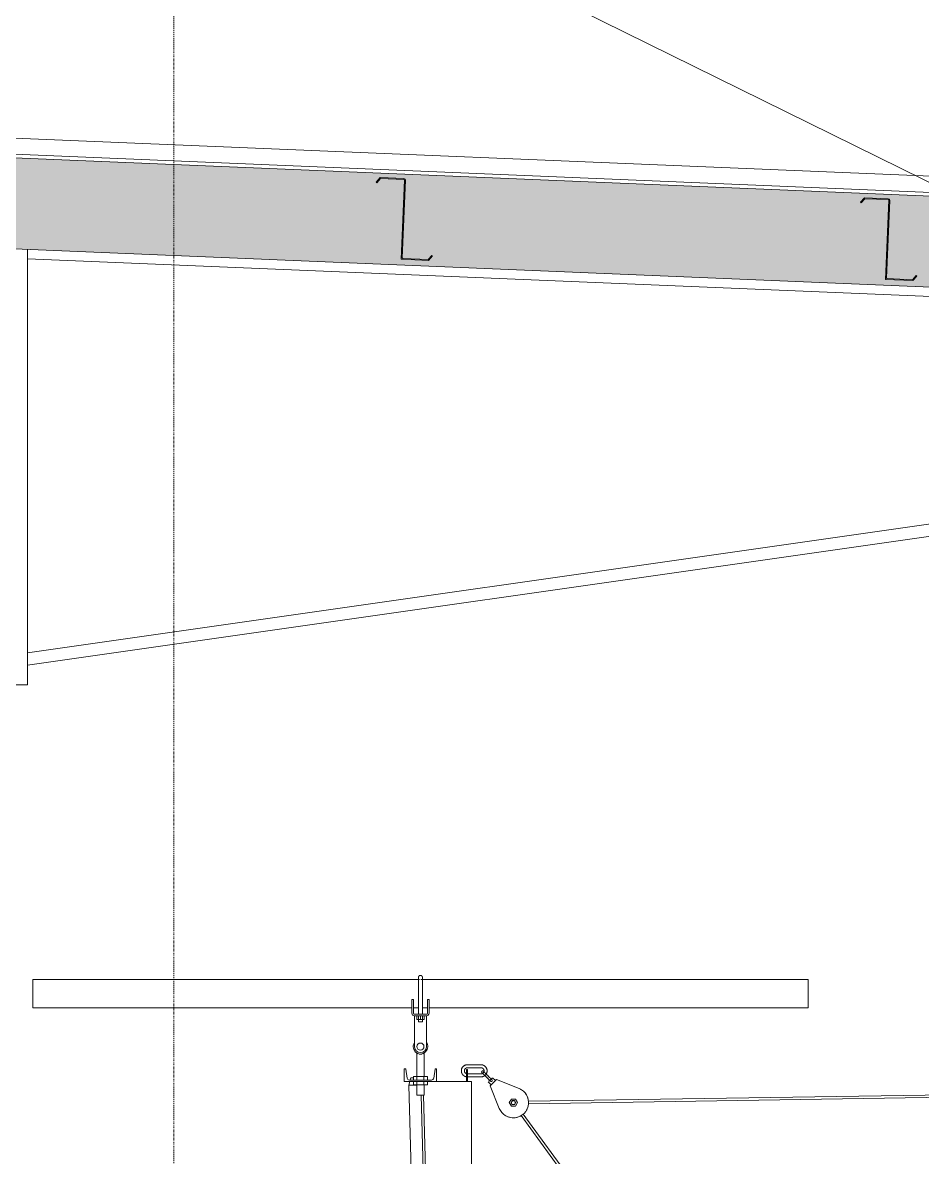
# Model space of a CAD drawing. Header units: inches. Extents: x 21386 to 98862, y -290 to 853.
# Drawn here: x 31906 to 32017.4, y 272 to 412.5 of the extents above; entities that cross this region are included whole.
import ezdxf

# ---------------------------------------------------------------- set-up
doc = ezdxf.new("R2010")
doc.units = ezdxf.units.IN
doc.header["$MEASUREMENT"] = 0
doc.linetypes.add('Dash Dot 3_16_', pattern=[0.3125, 0.1875, -0.0625, 0, -0.0625])
for name, color, linetype, lineweight in [('A-ANNO-IDEN', 131, 'Continuous', 9), ('A-ANNO-SYMB', 150, 'Continuous', 9), ('A-CLNG', 13, 'Continuous', 13), ('A-CLNG-PATT', 13, 'Continuous', 25), ('A-ROOF', 132, 'Continuous', 13), ('Q-SPCQ', 91, 'Continuous', 13), ('S-BEAM', 12, 'Continuous', 13)]:
    doc.layers.add(name, color=color, linetype=linetype, lineweight=lineweight)

# ---------------------------------------------------------------- blocks, each defined once
blk = doc.blocks.new('Basketball_Backstop-Performance_Sports_Systems-3103-Ceiling_Hung - 27_-0_ to 27_-11 7_8_-652462-Building Section - North_South looking East _ Fitness Center')
at = {"layer": 'Q-SPCQ', "color": 8, "lineweight": 9}
for p, q in [((21239.32, 294), (21191.43, 294)), ((21191.43, 292.25), (21191.43, 294)), ((21287.43, 294), (21239.49, 294)), ((21287.43, 294), (21287.43, 292.25)), ((21191.43, 290.5), (21191.43, 292.25)), ((21239.18, 292.25), (21239.18, 289.69)), ((21239.68, 289.69), (21239.68, 292.25)), ((21287.43, 292.25), (21287.43, 290.5)), ((21238.55, 291.5), (21238.37, 291.5)), ((21238.37, 291), (21238.37, 291.5)), ((21238.37, 291.5), (21238.37, 291.37)), ((21238.55, 291.5), (21238.37, 291.5)), ((21238.37, 291.35), (21238.37, 291)), ((21238.37, 291), (21238.37, 289.81)), ((21238.55, 291.37), (21238.55, 291.5)), ((21238.55, 291.5), (21238.55, 291)), ((21238.55, 291), (21238.55, 291.35)), ((21238.55, 289.81), (21238.55, 291)), ((21240.49, 291.5), (21240.3, 291.5)), ((21240.3, 291), (21240.3, 291.5)), ((21240.3, 291.5), (21240.3, 291.37)), ((21240.49, 291.5), (21240.3, 291.5)), ((21240.3, 291.35), (21240.3, 291)), ((21240.3, 289.81), (21240.3, 291)), ((21240.49, 291.37), (21240.49, 291.5)), ((21240.49, 291.5), (21240.49, 291)), ((21240.49, 291), (21240.49, 291.35)), ((21240.49, 291), (21240.49, 289.81)), ((21191.43, 290.5), (21238.37, 290.5)), ((21238.55, 290.5), (21239.21, 290.5)), ((21240.18, 289.69), (21238.68, 289.69)), ((21238.68, 289.5), (21238.68, 285.69)), ((21238.68, 289.5), (21240.18, 289.5)), ((21238.99, 289.06), (21238.99, 289.5)), ((21239.18, 290.5), (21239.18, 289.69)), ((21239.18, 290.5), (21239.18, 289.69)), ((21239.18, 290.5), (21239.18, 289.69)), ((21239.18, 289.5), (21239.18, 288.75)), ((21239.43, 289.5), (21239.43, 289.06)), ((21239.64, 290.5), (21240.3, 290.5)), ((21239.68, 289.69), (21239.68, 290.5)), ((21239.68, 289.69), (21239.68, 290.5)), ((21239.68, 289.69), (21239.68, 290.5)), ((21239.68, 288.75), (21239.68, 289.5)), ((21239.87, 289.06), (21239.87, 289.5)), ((21240.18, 285.69), (21240.18, 289.5)), ((21240.49, 290.5), (21287.43, 290.5)), ((21239.43, 289.06), (21238.99, 289.06)), ((21239.43, 288.75), (21239.19, 288.75)), ((21239.87, 289.06), (21239.43, 289.06)), ((21239.67, 288.75), (21239.43, 288.75)), ((21238.99, 284.86), (21238.99, 281.99)), ((21238.99, 284.86), (21238.99, 281.99)), ((21239.87, 281.99), (21239.87, 284.86)), ((21239.87, 281.99), (21239.87, 284.86)), ((21237.53, 282.95), (21237.43, 282.95)), ((21237.43, 282.95), (21237.43, 281.37)), ((21237.78, 281.79), (21237.62, 282.88)), ((21241.24, 282.88), (21241.07, 281.79)), ((21241.43, 282.95), (21241.33, 282.95)), ((21241.43, 281.37), (21241.43, 282.95)), ((21245.12, 281.37), (21245.12, 282.87)), ((21245.24, 282.87), (21245.12, 282.87)), ((21246.93, 283.44), (21245.24, 283.44)), ((21245.24, 283.06), (21246.93, 283.06)), ((21245.24, 282.87), (21245.24, 281.37)), ((21237.43, 281.37), (21241.43, 281.37)), ((21238.1, 281.37), (21237.98, 280.92)), ((21240.79, 281.55), (21238.06, 281.55)), ((21238.23, 281.83), (21238.16, 281.58)), ((21238.56, 281.83), (21238.23, 281.83)), ((21238.56, 281.99), (21238.99, 281.99)), ((21238.56, 281.55), (21238.56, 281.99)), ((21238.56, 280.94), (21238.56, 281.37)), ((21238.99, 281.99), (21239.86, 281.99)), ((21238.99, 281.55), (21238.99, 281.99)), ((21238.99, 280.94), (21238.99, 281.37)), ((21239.86, 281.99), (21240.29, 281.99)), ((21239.86, 281.55), (21239.86, 281.99)), ((21239.86, 280.94), (21239.86, 281.37)), ((21240.29, 281.99), (21240.29, 281.55)), ((21240.29, 281.37), (21240.29, 280.94)), ((21241.42, 281.37), (21242.43, 281.37)), ((21242.43, 281.37), (21245.74, 281.37)), ((21246.93, 282.31), (21245.24, 282.31)), ((21245.24, 281.94), (21246.93, 281.94)), ((21245.74, 225.17), (21245.74, 281.37)), ((21247.83, 281.31), (21248.19, 280.96)), ((21247.91, 281.39), (21248.1, 281.58)), ((21248.06, 280.83), (21248.85, 281.62)), ((21248.1, 281.58), (21248.29, 281.77)), ((21248.72, 281.49), (21248.36, 281.84)), ((21251.64, 280.49), (21248.85, 281.62)), ((21392.57, 281.07), (21252.78, 278.93)), ((21237.98, 280.92), (21239.02, 280.92)), ((21237.98, 280.92), (21241.64, 152.54)), ((21238.99, 280.94), (21238.56, 280.94)), ((21238.99, 280.94), (21238.99, 279.69)), ((21239.86, 280.94), (21238.99, 280.94)), ((21239.43, 279.69), (21238.99, 279.69)), ((21239.87, 279.69), (21239.43, 279.69)), ((21243.14, 152.54), (21239.51, 279.69)), ((21243.14, 162.24), (21239.79, 279.69)), ((21240.29, 280.94), (21239.86, 280.94)), ((21239.87, 279.69), (21239.87, 280.94)), ((21248.06, 280.83), (21249.19, 278.04)), ((21252.79, 278.62), (21392.57, 280.75)), ((21250.68, 279.19), (21250.42, 278.75)), ((21250.42, 278.75), (21250.68, 278.31)), ((21251.18, 279.19), (21250.68, 279.19)), ((21250.68, 278.31), (21251.18, 278.31)), ((21250.8, 278.9), (21250.71, 278.9)), ((21251.43, 278.75), (21251.18, 279.19)), ((21251.18, 278.31), (21251.43, 278.75)), ((21251.9, 277.15), (21298.61, 212.94)), ((21298.98, 212.95), (21252.15, 277.34))]:
    blk.add_line(p, q, dxfattribs=at)
at = {"layer": 'Q-SPCQ', "color": 8, "lineweight": 9, "flags": 128}
for points in [[(21239.18, 294.25), (21239.18, 294.26), (21239.18, 294.27), (21239.18, 294.28), (21239.18, 294.29), (21239.18, 294.3), (21239.18, 294.31), (21239.19, 294.32), (21239.19, 294.33), (21239.19, 294.34), (21239.2, 294.35), (21239.2, 294.36), (21239.21, 294.37), (21239.21, 294.37), (21239.22, 294.38), (21239.22, 294.39), (21239.23, 294.4), (21239.23, 294.41), (21239.24, 294.41), (21239.25, 294.42), (21239.25, 294.43), (21239.26, 294.44), (21239.27, 294.44), (21239.28, 294.45), (21239.28, 294.45), (21239.29, 294.46), (21239.3, 294.47), (21239.31, 294.47), (21239.32, 294.48), (21239.33, 294.48), (21239.34, 294.48), (21239.35, 294.49), (21239.36, 294.49), (21239.37, 294.49), (21239.38, 294.49), (21239.39, 294.5), (21239.4, 294.5), (21239.41, 294.5), (21239.42, 294.5), (21239.43, 294.5), (21239.43, 294.5)], [(21239.18, 294.25), (21239.18, 294.26), (21239.18, 294.27), (21239.18, 294.28), (21239.18, 294.29), (21239.18, 294.3), (21239.18, 294.31), (21239.19, 294.32), (21239.19, 294.33), (21239.19, 294.34), (21239.2, 294.35), (21239.2, 294.36), (21239.21, 294.37), (21239.21, 294.37), (21239.22, 294.38), (21239.22, 294.39), (21239.23, 294.4), (21239.23, 294.41), (21239.24, 294.41), (21239.25, 294.42), (21239.25, 294.43), (21239.26, 294.44), (21239.27, 294.44), (21239.28, 294.45), (21239.28, 294.45), (21239.29, 294.46), (21239.3, 294.47), (21239.31, 294.47), (21239.32, 294.48), (21239.33, 294.48), (21239.34, 294.48), (21239.35, 294.49), (21239.36, 294.49), (21239.37, 294.49), (21239.38, 294.49), (21239.39, 294.5), (21239.4, 294.5), (21239.41, 294.5), (21239.42, 294.5), (21239.43, 294.5), (21239.43, 294.5)], [(21239.18, 294.23), (21239.18, 294.24), (21239.18, 294.25), (21239.18, 294.25)], [(21239.18, 294.25), (21239.18, 294.25), (21239.18, 294.24), (21239.18, 294.24)], [(21239.18, 293.97), (21239.18, 294.01), (21239.18, 294.05), (21239.18, 294.08), (21239.18, 294.11), (21239.18, 294.14), (21239.18, 294.17), (21239.18, 294.19), (21239.18, 294.21), (21239.18, 294.22), (21239.18, 294.23), (21239.18, 294.24), (21239.18, 294.25), (21239.18, 294.25)], [(21239.18, 294.25), (21239.18, 294.25), (21239.18, 294.24), (21239.18, 294.24), (21239.18, 294.22), (21239.18, 294.21), (21239.18, 294.19), (21239.18, 294.17), (21239.18, 294.15), (21239.18, 294.12), (21239.18, 294.09), (21239.18, 294.06), (21239.18, 294.02), (21239.18, 293.99), (21239.18, 293.94), (21239.18, 293.9), (21239.18, 293.85), (21239.18, 293.81), (21239.18, 293.75), (21239.18, 293.7), (21239.18, 293.64), (21239.18, 293.58), (21239.18, 293.52), (21239.18, 293.46), (21239.18, 293.4), (21239.18, 293.33), (21239.18, 293.26), (21239.18, 293.19), (21239.18, 293.12), (21239.18, 293.05), (21239.18, 292.97), (21239.18, 292.9), (21239.18, 292.82), (21239.18, 292.75), (21239.18, 292.67), (21239.18, 292.59), (21239.18, 292.51), (21239.18, 292.43), (21239.18, 292.35), (21239.18, 292.27), (21239.18, 292.25)], [(21239.18, 294.01), (21239.18, 294.05), (21239.18, 294.08)], [(21239.18, 294.06), (21239.18, 294.02), (21239.18, 293.99)], [(21239.43, 294.5), (21239.44, 294.5), (21239.45, 294.5), (21239.46, 294.5), (21239.47, 294.5), (21239.48, 294.5), (21239.49, 294.49), (21239.5, 294.49), (21239.51, 294.49), (21239.52, 294.48), (21239.53, 294.48), (21239.53, 294.48), (21239.54, 294.47), (21239.55, 294.47), (21239.56, 294.46), (21239.57, 294.46), (21239.58, 294.45), (21239.59, 294.44), (21239.59, 294.44), (21239.6, 294.43), (21239.61, 294.42), (21239.61, 294.42), (21239.62, 294.41), (21239.63, 294.4), (21239.63, 294.39), (21239.64, 294.39), (21239.64, 294.38), (21239.65, 294.37), (21239.65, 294.36), (21239.66, 294.35), (21239.66, 294.34), (21239.66, 294.33), (21239.67, 294.32), (21239.67, 294.31), (21239.67, 294.3), (21239.67, 294.29), (21239.68, 294.28), (21239.68, 294.27), (21239.68, 294.26), (21239.68, 294.25), (21239.68, 294.25)], [(21239.43, 294.5), (21239.44, 294.5), (21239.45, 294.5), (21239.46, 294.5), (21239.47, 294.5), (21239.48, 294.5), (21239.49, 294.49), (21239.5, 294.49), (21239.51, 294.49), (21239.52, 294.48), (21239.53, 294.48), (21239.53, 294.48), (21239.54, 294.47), (21239.55, 294.47), (21239.56, 294.46), (21239.57, 294.46), (21239.58, 294.45), (21239.59, 294.44), (21239.59, 294.44), (21239.6, 294.43), (21239.61, 294.42), (21239.61, 294.42), (21239.62, 294.41), (21239.63, 294.4), (21239.63, 294.39), (21239.64, 294.39), (21239.64, 294.38), (21239.65, 294.37), (21239.65, 294.36), (21239.66, 294.35), (21239.66, 294.34), (21239.66, 294.33), (21239.67, 294.32), (21239.67, 294.31), (21239.67, 294.3), (21239.67, 294.29), (21239.68, 294.28), (21239.68, 294.27), (21239.68, 294.26), (21239.68, 294.25), (21239.68, 294.25)], [(21239.68, 294.23), (21239.68, 294.24), (21239.68, 294.25), (21239.68, 294.25)], [(21239.68, 294.25), (21239.68, 294.25), (21239.68, 294.24), (21239.68, 294.24)], [(21239.68, 292.25), (21239.68, 292.33), (21239.68, 292.41), (21239.68, 292.49), (21239.68, 292.57), (21239.68, 292.65), (21239.68, 292.73), (21239.68, 292.8), (21239.68, 292.88), (21239.68, 292.95), (21239.68, 293.03), (21239.68, 293.1), (21239.68, 293.17), (21239.68, 293.24), (21239.68, 293.31), (21239.68, 293.38), (21239.68, 293.44), (21239.68, 293.51), (21239.68, 293.57), (21239.68, 293.63), (21239.68, 293.68), (21239.68, 293.74), (21239.68, 293.79), (21239.68, 293.84), (21239.68, 293.89), (21239.68, 293.93), (21239.68, 293.97), (21239.68, 294.01), (21239.68, 294.05), (21239.68, 294.08), (21239.68, 294.11), (21239.68, 294.14), (21239.68, 294.17), (21239.68, 294.19), (21239.68, 294.21), (21239.68, 294.22), (21239.68, 294.23), (21239.68, 294.24), (21239.68, 294.25), (21239.68, 294.25)], [(21239.68, 294.25), (21239.68, 294.25), (21239.68, 294.24), (21239.68, 294.24), (21239.68, 294.22), (21239.68, 294.21), (21239.68, 294.19), (21239.68, 294.17), (21239.68, 294.15), (21239.68, 294.12), (21239.68, 294.09), (21239.68, 294.06), (21239.68, 294.02), (21239.68, 293.99)], [(21239.68, 294.01), (21239.68, 294.05), (21239.68, 294.08)], [(21239.68, 294.06), (21239.68, 294.02), (21239.68, 293.99)], [(21245.24, 283.44), (21245.21, 283.44), (21245.18, 283.44), (21245.15, 283.43), (21245.12, 283.43), (21245.09, 283.42), (21245.06, 283.42), (21245.03, 283.41), (21245, 283.4), (21244.98, 283.39), (21244.95, 283.38), (21244.92, 283.37), (21244.89, 283.35), (21244.87, 283.34), (21244.84, 283.32), (21244.82, 283.31), (21244.79, 283.29), (21244.77, 283.27), (21244.75, 283.25), (21244.72, 283.23), (21244.7, 283.21), (21244.68, 283.19), (21244.66, 283.17), (21244.64, 283.14), (21244.63, 283.12), (21244.61, 283.09), (21244.59, 283.07), (21244.58, 283.04), (21244.57, 283.01), (21244.55, 282.99), (21244.54, 282.96), (21244.53, 282.93), (21244.52, 282.9), (21244.51, 282.87), (21244.51, 282.84), (21244.5, 282.81), (21244.5, 282.79), (21244.49, 282.76), (21244.49, 282.73), (21244.49, 282.7), (21244.49, 282.69)], [(21244.49, 282.69), (21244.49, 282.66), (21244.49, 282.63), (21244.5, 282.6), (21244.5, 282.57), (21244.51, 282.54), (21244.51, 282.51), (21244.52, 282.48), (21244.53, 282.45), (21244.54, 282.42), (21244.55, 282.4), (21244.56, 282.37), (21244.58, 282.34), (21244.59, 282.31), (21244.6, 282.29), (21244.62, 282.26), (21244.64, 282.24), (21244.66, 282.22), (21244.68, 282.19), (21244.7, 282.17), (21244.72, 282.15), (21244.74, 282.13), (21244.76, 282.11), (21244.79, 282.09), (21244.81, 282.07), (21244.84, 282.06), (21244.86, 282.04), (21244.89, 282.03), (21244.91, 282.01), (21244.94, 282), (21244.97, 281.99), (21245, 281.98), (21245.03, 281.97), (21245.05, 281.96), (21245.08, 281.95), (21245.11, 281.95)], [(21244.87, 282.69), (21244.87, 282.7), (21244.87, 282.72), (21244.87, 282.73), (21244.87, 282.75), (21244.87, 282.76), (21244.88, 282.78), (21244.88, 282.79), (21244.88, 282.81), (21244.89, 282.82), (21244.89, 282.83), (21244.9, 282.85), (21244.91, 282.86), (21244.91, 282.87), (21244.92, 282.89), (21244.93, 282.9), (21244.94, 282.91), (21244.95, 282.92), (21244.96, 282.93), (21244.97, 282.95), (21244.98, 282.96), (21244.99, 282.97), (21245, 282.98), (21245.01, 282.99), (21245.03, 282.99), (21245.04, 283), (21245.05, 283.01), (21245.06, 283.02), (21245.08, 283.03), (21245.09, 283.03), (21245.1, 283.04), (21245.12, 283.04), (21245.13, 283.05), (21245.15, 283.05), (21245.16, 283.05), (21245.18, 283.06), (21245.19, 283.06), (21245.21, 283.06), (21245.22, 283.06), (21245.24, 283.06), (21245.24, 283.06)], [(21245.11, 282.34), (21245.09, 282.34), (21245.08, 282.35), (21245.07, 282.35), (21245.05, 282.36), (21245.04, 282.37), (21245.03, 282.38), (21245.02, 282.39), (21245, 282.4), (21244.99, 282.41), (21244.98, 282.42), (21244.97, 282.43), (21244.96, 282.44), (21244.95, 282.45), (21244.94, 282.46), (21244.93, 282.47), (21244.92, 282.48), (21244.92, 282.5), (21244.91, 282.51), (21244.9, 282.52), (21244.9, 282.54), (21244.89, 282.55), (21244.89, 282.57), (21244.88, 282.58), (21244.88, 282.59), (21244.87, 282.61), (21244.87, 282.62), (21244.87, 282.64), (21244.87, 282.65), (21244.87, 282.67), (21244.87, 282.68), (21244.87, 282.69)], [(21247.68, 282.69), (21247.68, 282.72), (21247.68, 282.75), (21247.67, 282.78), (21247.67, 282.81), (21247.66, 282.84), (21247.66, 282.87), (21247.65, 282.89), (21247.64, 282.92), (21247.63, 282.95), (21247.62, 282.98), (21247.61, 283.01), (21247.59, 283.03), (21247.58, 283.06), (21247.56, 283.09), (21247.55, 283.11), (21247.53, 283.14), (21247.51, 283.16), (21247.49, 283.18), (21247.47, 283.2), (21247.45, 283.23), (21247.43, 283.25), (21247.41, 283.27), (21247.38, 283.28), (21247.36, 283.3), (21247.33, 283.32), (21247.31, 283.33), (21247.28, 283.35), (21247.25, 283.36), (21247.23, 283.38), (21247.2, 283.39), (21247.17, 283.4), (21247.14, 283.41), (21247.11, 283.41), (21247.08, 283.42), (21247.06, 283.43), (21247.03, 283.43), (21247, 283.43), (21246.97, 283.44), (21246.94, 283.44), (21246.93, 283.44)], [(21246.93, 283.06), (21246.94, 283.06), (21246.96, 283.06), (21246.97, 283.06), (21246.99, 283.06), (21247, 283.06), (21247.02, 283.05), (21247.03, 283.05), (21247.05, 283.04), (21247.06, 283.04), (21247.07, 283.03), (21247.09, 283.03), (21247.1, 283.02), (21247.11, 283.01), (21247.13, 283.01), (21247.14, 283), (21247.15, 282.99), (21247.16, 282.98), (21247.18, 282.97), (21247.19, 282.96), (21247.2, 282.95), (21247.21, 282.94), (21247.22, 282.93), (21247.23, 282.91), (21247.24, 282.9), (21247.24, 282.89), (21247.25, 282.88), (21247.26, 282.86), (21247.27, 282.85), (21247.27, 282.84), (21247.28, 282.82), (21247.28, 282.81), (21247.29, 282.8), (21247.29, 282.78), (21247.29, 282.77), (21247.3, 282.75), (21247.3, 282.74), (21247.3, 282.72), (21247.3, 282.71), (21247.3, 282.69), (21247.3, 282.69)], [(21246.93, 281.94), (21246.96, 281.94), (21246.99, 281.94), (21247.02, 281.94), (21247.05, 281.95), (21247.08, 281.95), (21247.11, 281.96), (21247.14, 281.97), (21247.16, 281.98), (21247.19, 281.99), (21247.22, 282), (21247.25, 282.01), (21247.27, 282.02), (21247.3, 282.04), (21247.33, 282.05), (21247.35, 282.07), (21247.38, 282.09), (21247.4, 282.1), (21247.42, 282.12), (21247.44, 282.14), (21247.47, 282.16), (21247.49, 282.19), (21247.51, 282.21), (21247.52, 282.23), (21247.54, 282.26), (21247.56, 282.28), (21247.57, 282.31), (21247.59, 282.33), (21247.6, 282.36), (21247.62, 282.39), (21247.63, 282.42), (21247.64, 282.44), (21247.65, 282.47), (21247.65, 282.5), (21247.66, 282.53), (21247.67, 282.56), (21247.67, 282.59), (21247.67, 282.62), (21247.68, 282.65), (21247.68, 282.68), (21247.68, 282.69)], [(21247.3, 282.69), (21247.3, 282.67), (21247.3, 282.66), (21247.3, 282.64), (21247.3, 282.63), (21247.3, 282.61), (21247.29, 282.6), (21247.29, 282.58), (21247.28, 282.57), (21247.28, 282.56), (21247.27, 282.54), (21247.27, 282.53), (21247.26, 282.51), (21247.25, 282.5), (21247.25, 282.49), (21247.24, 282.48), (21247.23, 282.46), (21247.22, 282.45), (21247.21, 282.44), (21247.2, 282.43), (21247.19, 282.42), (21247.18, 282.41), (21247.17, 282.4), (21247.15, 282.39), (21247.14, 282.38), (21247.13, 282.37), (21247.12, 282.36), (21247.1, 282.36), (21247.09, 282.35), (21247.08, 282.34), (21247.06, 282.34), (21247.05, 282.33), (21247.04, 282.33), (21247.02, 282.32), (21247.01, 282.32), (21246.99, 282.32), (21246.98, 282.32), (21246.96, 282.31), (21246.95, 282.31), (21246.93, 282.31), (21246.93, 282.31)], [(21247.04, 282.46), (21247.04, 282.47), (21247.03, 282.47), (21247.03, 282.47), (21247.03, 282.48), (21247.02, 282.48), (21247.02, 282.49), (21247.02, 282.49), (21247.02, 282.49), (21247.01, 282.5), (21247.01, 282.5), (21247.01, 282.51), (21247.01, 282.51), (21247.01, 282.52), (21247.01, 282.52), (21247, 282.53), (21247, 282.53), (21247, 282.54), (21247, 282.54), (21247, 282.55), (21247, 282.55), (21247, 282.56), (21247, 282.56), (21247, 282.57), (21247, 282.57), (21247, 282.58), (21247.01, 282.58), (21247.01, 282.59), (21247.01, 282.59), (21247.01, 282.6), (21247.01, 282.6), (21247.01, 282.61), (21247.02, 282.61), (21247.02, 282.61), (21247.02, 282.62), (21247.02, 282.62), (21247.03, 282.63), (21247.03, 282.63), (21247.03, 282.63), (21247.04, 282.64), (21247.04, 282.64)], [(21247.04, 282.64), (21247.04, 282.64), (21247.05, 282.65), (21247.05, 282.65), (21247.05, 282.65), (21247.06, 282.65), (21247.06, 282.66), (21247.07, 282.66), (21247.07, 282.66), (21247.08, 282.66), (21247.08, 282.67), (21247.08, 282.67), (21247.09, 282.67), (21247.09, 282.67), (21247.1, 282.67), (21247.1, 282.67), (21247.11, 282.67), (21247.11, 282.68), (21247.12, 282.68), (21247.12, 282.68), (21247.13, 282.68), (21247.13, 282.68), (21247.14, 282.68), (21247.14, 282.67), (21247.15, 282.67), (21247.15, 282.67), (21247.16, 282.67), (21247.16, 282.67), (21247.17, 282.67), (21247.17, 282.67), (21247.18, 282.67), (21247.18, 282.66), (21247.19, 282.66), (21247.19, 282.66), (21247.2, 282.66), (21247.2, 282.65), (21247.2, 282.65), (21247.21, 282.65), (21247.21, 282.64), (21247.21, 282.64), (21247.22, 282.64)], [(21247.57, 281.93), (21247.55, 281.95), (21247.53, 281.97), (21247.51, 282), (21247.48, 282.02), (21247.46, 282.04), (21247.44, 282.06), (21247.42, 282.08), (21247.4, 282.1), (21247.38, 282.12), (21247.36, 282.14), (21247.34, 282.16), (21247.32, 282.18), (21247.31, 282.2), (21247.29, 282.21), (21247.27, 282.23), (21247.25, 282.25), (21247.24, 282.27), (21247.22, 282.28), (21247.2, 282.3), (21247.19, 282.31), (21247.17, 282.33), (21247.16, 282.34), (21247.15, 282.35), (21247.13, 282.37), (21247.12, 282.38), (21247.11, 282.39), (21247.1, 282.4), (21247.09, 282.41), (21247.08, 282.42), (21247.07, 282.43), (21247.07, 282.43), (21247.06, 282.44), (21247.06, 282.45), (21247.05, 282.45), (21247.05, 282.45), (21247.04, 282.46), (21247.04, 282.46), (21247.04, 282.46), (21247.04, 282.46)], [(21247.04, 282.46), (21247.04, 282.46), (21247.04, 282.46), (21247.04, 282.46), (21247.05, 282.46), (21247.05, 282.45), (21247.05, 282.45), (21247.06, 282.44), (21247.07, 282.44), (21247.07, 282.43), (21247.08, 282.42), (21247.09, 282.41), (21247.1, 282.4), (21247.11, 282.39), (21247.12, 282.38), (21247.13, 282.37), (21247.14, 282.36), (21247.16, 282.34), (21247.17, 282.33), (21247.18, 282.32), (21247.2, 282.3), (21247.22, 282.29), (21247.23, 282.27), (21247.25, 282.25), (21247.26, 282.24), (21247.28, 282.22), (21247.3, 282.2), (21247.32, 282.18), (21247.34, 282.16), (21247.36, 282.14), (21247.38, 282.12), (21247.4, 282.1), (21247.42, 282.08), (21247.44, 282.06), (21247.46, 282.04), (21247.48, 282.02), (21247.5, 282), (21247.52, 281.98), (21247.54, 281.96), (21247.56, 281.94), (21247.57, 281.93)], [(21247.75, 282.11), (21247.72, 282.13), (21247.7, 282.15), (21247.68, 282.17), (21247.66, 282.19), (21247.64, 282.21), (21247.62, 282.23), (21247.6, 282.26), (21247.58, 282.28), (21247.56, 282.3), (21247.54, 282.32), (21247.52, 282.33), (21247.5, 282.35), (21247.48, 282.37), (21247.46, 282.39), (21247.45, 282.41), (21247.43, 282.43), (21247.41, 282.44), (21247.4, 282.46), (21247.38, 282.47), (21247.37, 282.49), (21247.35, 282.5), (21247.34, 282.52), (21247.32, 282.53), (21247.31, 282.54), (21247.3, 282.56), (21247.29, 282.57), (21247.28, 282.58), (21247.27, 282.59), (21247.26, 282.59), (21247.25, 282.6), (21247.24, 282.61), (21247.24, 282.62), (21247.23, 282.62), (21247.23, 282.63), (21247.22, 282.63), (21247.22, 282.63), (21247.22, 282.64), (21247.22, 282.64), (21247.22, 282.64)], [(21247.22, 282.64), (21247.22, 282.64), (21247.22, 282.64), (21247.22, 282.64), (21247.22, 282.63), (21247.23, 282.63), (21247.23, 282.62), (21247.24, 282.62), (21247.24, 282.61), (21247.25, 282.61), (21247.26, 282.6), (21247.27, 282.59), (21247.28, 282.58), (21247.29, 282.57), (21247.3, 282.56), (21247.31, 282.55), (21247.32, 282.53), (21247.33, 282.52), (21247.35, 282.51), (21247.36, 282.49), (21247.38, 282.48), (21247.39, 282.46), (21247.41, 282.45), (21247.42, 282.43), (21247.44, 282.41), (21247.46, 282.4), (21247.48, 282.38), (21247.5, 282.36), (21247.51, 282.34), (21247.53, 282.32), (21247.55, 282.3), (21247.57, 282.28), (21247.59, 282.26), (21247.61, 282.24), (21247.63, 282.22), (21247.66, 282.2), (21247.68, 282.18), (21247.7, 282.16), (21247.72, 282.14), (21247.74, 282.11), (21247.75, 282.11)], [(21247.57, 281.93), (21247.59, 281.91), (21247.61, 281.89), (21247.63, 281.87), (21247.65, 281.85), (21247.67, 281.83), (21247.7, 281.81), (21247.72, 281.79), (21247.74, 281.77), (21247.76, 281.75), (21247.78, 281.73), (21247.79, 281.71), (21247.81, 281.69), (21247.83, 281.67), (21247.85, 281.65), (21247.87, 281.63), (21247.89, 281.62), (21247.9, 281.6), (21247.92, 281.58), (21247.93, 281.57), (21247.95, 281.55), (21247.96, 281.54), (21247.98, 281.52), (21247.99, 281.51), (21248, 281.5), (21248.02, 281.49), (21248.03, 281.47), (21248.04, 281.46), (21248.05, 281.45), (21248.06, 281.45), (21248.06, 281.44), (21248.07, 281.43), (21248.08, 281.42), (21248.08, 281.42), (21248.09, 281.41), (21248.09, 281.41), (21248.09, 281.41), (21248.1, 281.4), (21248.1, 281.4), (21248.1, 281.4)], [(21247.99, 281.51), (21247.98, 281.52), (21247.97, 281.53), (21247.95, 281.55), (21247.94, 281.56), (21247.92, 281.58), (21247.91, 281.59), (21247.89, 281.61), (21247.87, 281.63), (21247.86, 281.65), (21247.84, 281.66), (21247.82, 281.68), (21247.8, 281.7), (21247.78, 281.72), (21247.76, 281.74), (21247.74, 281.76), (21247.72, 281.78), (21247.7, 281.8), (21247.68, 281.82), (21247.66, 281.84), (21247.64, 281.86), (21247.62, 281.88), (21247.6, 281.91), (21247.57, 281.93), (21247.57, 281.93)], [(21247.75, 282.11), (21247.77, 282.09), (21247.79, 282.07), (21247.81, 282.05), (21247.83, 282.02), (21247.85, 282), (21247.87, 281.98), (21247.89, 281.96), (21247.91, 281.94), (21247.93, 281.92), (21247.95, 281.9), (21247.97, 281.88), (21247.99, 281.86), (21248.01, 281.85), (21248.03, 281.83), (21248.05, 281.81), (21248.06, 281.79), (21248.08, 281.78), (21248.1, 281.76), (21248.11, 281.74), (21248.13, 281.73), (21248.14, 281.71), (21248.15, 281.7), (21248.17, 281.69)], [(21248.28, 281.58), (21248.28, 281.58), (21248.27, 281.58), (21248.27, 281.58), (21248.27, 281.59), (21248.27, 281.59), (21248.26, 281.59), (21248.26, 281.6), (21248.25, 281.61), (21248.24, 281.61), (21248.23, 281.62), (21248.23, 281.63), (21248.22, 281.64), (21248.21, 281.65), (21248.2, 281.66), (21248.18, 281.67), (21248.17, 281.68), (21248.16, 281.7), (21248.14, 281.71), (21248.13, 281.72), (21248.12, 281.74), (21248.1, 281.75), (21248.08, 281.77), (21248.07, 281.79), (21248.05, 281.8), (21248.03, 281.82), (21248.01, 281.84), (21248, 281.86), (21247.98, 281.88), (21247.96, 281.9), (21247.94, 281.92), (21247.92, 281.94), (21247.9, 281.96), (21247.88, 281.98), (21247.86, 282), (21247.84, 282.02), (21247.81, 282.04), (21247.79, 282.06), (21247.77, 282.08), (21247.75, 282.1), (21247.75, 282.11)], [(21248.1, 281.4), (21248.1, 281.4), (21248.1, 281.4), (21248.1, 281.41), (21248.09, 281.41), (21248.09, 281.41), (21248.08, 281.42), (21248.08, 281.42), (21248.07, 281.43), (21248.07, 281.44), (21248.06, 281.44), (21248.05, 281.45), (21248.04, 281.46), (21248.03, 281.47)], [(21248.28, 281.4), (21248.27, 281.4), (21248.27, 281.39), (21248.26, 281.39), (21248.26, 281.39), (21248.26, 281.39), (21248.25, 281.38), (21248.25, 281.38), (21248.24, 281.38), (21248.24, 281.38), (21248.23, 281.37), (21248.23, 281.37), (21248.23, 281.37), (21248.22, 281.37), (21248.22, 281.37), (21248.21, 281.37), (21248.21, 281.37), (21248.2, 281.37), (21248.2, 281.37), (21248.19, 281.37), (21248.19, 281.37), (21248.18, 281.37), (21248.18, 281.37), (21248.17, 281.37), (21248.17, 281.37), (21248.16, 281.37), (21248.16, 281.37), (21248.15, 281.37), (21248.15, 281.37), (21248.14, 281.37), (21248.14, 281.38), (21248.13, 281.38), (21248.13, 281.38), (21248.12, 281.38), (21248.12, 281.39), (21248.12, 281.39), (21248.11, 281.39), (21248.11, 281.39), (21248.1, 281.4), (21248.1, 281.4), (21248.1, 281.4)], [(21248.2, 281.65), (21248.21, 281.64), (21248.22, 281.63), (21248.23, 281.62), (21248.24, 281.61), (21248.25, 281.61), (21248.25, 281.6), (21248.26, 281.6), (21248.26, 281.59), (21248.27, 281.59), (21248.27, 281.58), (21248.27, 281.58), (21248.28, 281.58), (21248.28, 281.58)], [(21248.28, 281.58), (21248.28, 281.57), (21248.28, 281.57), (21248.29, 281.57), (21248.29, 281.56), (21248.29, 281.56), (21248.29, 281.55), (21248.3, 281.55), (21248.3, 281.55), (21248.3, 281.54), (21248.3, 281.54), (21248.31, 281.53), (21248.31, 281.53), (21248.31, 281.52), (21248.31, 281.52), (21248.31, 281.51), (21248.31, 281.51), (21248.31, 281.5), (21248.31, 281.5), (21248.31, 281.49), (21248.31, 281.49), (21248.31, 281.48), (21248.31, 281.48), (21248.31, 281.47), (21248.31, 281.47), (21248.31, 281.46), (21248.31, 281.46), (21248.31, 281.45), (21248.31, 281.45), (21248.3, 281.44), (21248.3, 281.44), (21248.3, 281.44), (21248.3, 281.43), (21248.3, 281.43), (21248.29, 281.42), (21248.29, 281.42), (21248.29, 281.41), (21248.28, 281.41), (21248.28, 281.41), (21248.28, 281.4), (21248.28, 281.4)]]:
    blk.add_lwpolyline(points, dxfattribs=at)
at = {"layer": 'Q-SPCQ', "color": 8, "lineweight": 9}
for centre, radius, start, end in [((21238.68, 289.81), 0.312, 180, 270), ((21238.68, 289.81), 0.312, 180, 270), ((21238.68, 289.81), 0.125, 180, 270), ((21238.68, 289.81), 0.125, 180, 270), ((21240.18, 289.81), 0.125, 270, 0), ((21240.18, 289.81), 0.312, 270, 0), ((21240.18, 289.81), 0.125, 270, 0), ((21240.18, 289.81), 0.312, 270, 0), ((21239.43, 285.66), 0.906, 150, 180), ((21239.43, 285.66), 0.906, 180, 0), ((21239.43, 285.69), 0.75, 180, 0), ((21239.43, 285.69), 0.438, 0, 180), ((21239.43, 285.69), 0.438, 180, 0), ((21239.43, 285.66), 0.906, 0, 35.3717), ((21237.53, 282.86), 0.09, 8.6582, 90), ((21241.33, 282.86), 0.09, 90, 171.3418), ((21238.06, 281.83), 0.28, 188.6582, 270), ((21240.79, 281.83), 0.28, 270, 351.3418), ((21250.93, 278.75), 1.88, 202.1972, 67.8028), ((21250.93, 278.75), 1.87, 60, 63.6555), ((21250.93, 278.75), 1.87, 45, 49.0296), ((21250.93, 278.75), 1.88, 30, 34.3763), ((21250.93, 278.75), 0.281, 165, 195), ((21250.93, 278.75), 0.25, 45, 225), ((21250.93, 278.75), 0.25, 120, 165), ((21250.93, 278.75), 0.281, 105, 135), ((21250.93, 278.75), 0.281, 225, 255), ((21250.93, 278.75), 0.25, 120, 135), ((21250.93, 278.75), 0.25, 225, 45), ((21250.93, 278.75), 0.25, 240, 270), ((21250.93, 278.75), 0.25, 240, 270), ((21250.93, 278.75), 0.25, 90, 105), ((21250.93, 278.75), 0.25, 75, 105), ((21250.93, 278.75), 0.25, 75, 90), ((21250.93, 278.75), 0.25, 270, 300), ((21250.93, 278.75), 0.281, 45, 75), ((21250.93, 278.75), 0.281, 285, 315), ((21250.93, 278.75), 0.25, 330, 30), ((21250.93, 278.75), 0.281, 345, 15), ((21250.93, 278.75), 1.88, 15, 19.6774), ((21250.93, 278.75), 1.88, 345, 349.9261), ((21250.93, 278.75), 1.88, 0, 4.8942), ((21250.93, 278.75), 1.87, 206.3445, 210), ((21250.93, 278.75), 1.87, 220.9704, 225), ((21250.93, 278.75), 1.88, 235.6237, 240), ((21250.93, 278.75), 1.88, 250.3226, 255), ((21250.93, 278.75), 1.88, 265.1058, 270), ((21250.93, 278.75), 1.88, 280.0739, 285), ((21250.93, 278.75), 1.88, 295.5966, 300), ((21250.93, 278.75), 1.88, 330, 334.4034)]:
    blk.add_arc(centre, radius, start, end, dxfattribs=at)
for points, knots in [([(21239.15, 284.79), (21239.14, 284.8), (21239.13, 284.8), (21239.11, 284.81), (21239.09, 284.81), (21239.07, 284.82), (21239.06, 284.83), (21239.05, 284.83), (21239.05, 284.83)], [0.2222222, 0.2222222, 0.2222222, 0.2222222, 0.2361111, 0.25, 0.2777778, 0.3055556, 0.3194444, 0.3333333, 0.3333333, 0.3333333, 0.3333333]), ([(21239.43, 284.75), (21239.4, 284.75), (21239.36, 284.75), (21239.31, 284.76), (21239.29, 284.76), (21239.28, 284.76)], [0, 0, 0, 0, 0.0555556, 0.0833333, 0.1111111, 0.1111111, 0.1111111, 0.1111111]), ([(21239.58, 284.76), (21239.57, 284.76), (21239.54, 284.76), (21239.49, 284.75), (21239.45, 284.75), (21239.43, 284.75)], [0.8888889, 0.8888889, 0.8888889, 0.8888889, 0.9166667, 0.9444444, 1, 1, 1, 1]), ([(21239.81, 284.83), (21239.8, 284.83), (21239.8, 284.83), (21239.78, 284.82), (21239.76, 284.81), (21239.74, 284.81), (21239.72, 284.8), (21239.71, 284.8), (21239.71, 284.79)], [0.6666667, 0.6666667, 0.6666667, 0.6666667, 0.6805556, 0.6944444, 0.7222222, 0.75, 0.7638889, 0.7777778, 0.7777778, 0.7777778, 0.7777778])]:
    blk.add_open_spline(points, degree=3, knots=knots, dxfattribs=at)
blk = doc.blocks.new('Girt_Z - 10_D-V69-Building Section - North_South looking East _ Fitness Center')
at = {"layer": 'S-BEAM', "lineweight": 9}
h = blk.add_hatch(dxfattribs=at)
h.set_pattern_fill('FP_39', color=8, style=0, pattern_type=2)
h.set_pattern_definition([(45, (22011.012, 102), (-19.007, 19.007), []), (45, (22011.012, 130.8), (-19.007, 19.007), [])])
h.paths.add_polyline_path([(21240.43, 383.02), (21240.93, 383.58), (21240.85, 383.65), (21240.38, 383.13), (21237.24, 383.26), (21237.05, 383.16)], flags=0)
h.paths.add_polyline_path([(21237.05, 383.16), (21237.17, 383.34), (21237.57, 392.96), (21237.46, 392.97), (21237.3, 389.03)], flags=0)
h.paths.add_polyline_path([(21234.03, 392.65), (21234.5, 393.17), (21237.39, 393.05), (21237.39, 393.16), (21234.46, 393.28), (21233.95, 392.73)], flags=0)
at = {"layer": 'S-BEAM', "color": 7}
for p, q in [((21234.46, 393.28), (21233.95, 392.73)), ((21233.95, 392.73), (21234.03, 392.65)), ((21234.03, 392.65), (21234.5, 393.17)), ((21237.39, 393.16), (21234.46, 393.28)), ((21234.5, 393.17), (21237.39, 393.05)), ((21237.46, 392.97), (21237.05, 383.16)), ((21237.17, 383.34), (21237.57, 392.96)), ((21240.85, 383.65), (21240.38, 383.13)), ((21240.43, 383.02), (21240.93, 383.58)), ((21240.93, 383.58), (21240.85, 383.65)), ((21237.05, 383.16), (21240.43, 383.02)), ((21240.38, 383.13), (21237.24, 383.26))]:
    blk.add_line(p, q, dxfattribs=at)
for centre, radius, start, end in [((21237.38, 392.97), 0.187, 357.6141, 87.6141), ((21237.38, 392.97), 0.0782, 357.6141, 85.4913), ((21237.25, 383.34), 0.0782, 177.6141, 264.5717)]:
    blk.add_arc(centre, radius, start, end, dxfattribs=at)
blk = doc.blocks.new('Girt_Z - 10_D-V70-Building Section - North_South looking East _ Fitness Center')
at = {"layer": 'S-BEAM', "color": 7}
for p, q in [((21294.41, 390.78), (21293.9, 390.23)), ((21293.98, 390.15), (21294.45, 390.67)), ((21297.34, 390.66), (21294.41, 390.78)), ((21294.45, 390.67), (21297.34, 390.55)), ((21293.9, 390.23), (21293.98, 390.15)), ((21297.41, 390.47), (21297, 380.66)), ((21297.12, 380.85), (21297.52, 390.46)), ((21300.33, 380.64), (21297.19, 380.77)), ((21300.8, 381.15), (21300.33, 380.64)), ((21300.37, 380.52), (21300.88, 381.08)), ((21300.88, 381.08), (21300.8, 381.15)), ((21297, 380.66), (21300.37, 380.52))]:
    blk.add_line(p, q, dxfattribs=at)
for centre, radius, start, end in [((21297.33, 390.47), 0.187, 357.6141, 87.6141), ((21297.33, 390.47), 0.0782, 357.6141, 85.4913), ((21297.2, 380.84), 0.0782, 177.6141, 264.5717)]:
    blk.add_arc(centre, radius, start, end, dxfattribs=at)
blk = doc.blocks.new('columns and girder2 - one-1334686-Building Section - North_South looking East _ Fitness Center')
at = {"layer": 'S-BEAM', "color": 8, "lineweight": 9}
for p, q in [((21190.8, 330.48), (21190.8, 384.38)), ((21190.8, 383.21), (21598.33, 366.23)), ((21362.99, 359.02), (21190.8, 334.44)), ((21190.8, 332.92), (21363, 357.5)), ((21187.8, 330.48), (21190.8, 330.48))]:
    blk.add_line(p, q, dxfattribs=at)

msp = doc.modelspace()

# ---------------------------------------------------------------- hatches: boundary and pattern name
at = {"layer": 'A-CLNG-PATT', "lineweight": 9}
h = msp.add_hatch(dxfattribs=at)
h.set_pattern_fill('FP_37', color=8, style=0, pattern_type=2)
h.set_pattern_definition([(161.57, (22011.972, 102.96), (-7.6802237, -0.0009796), [0, -54.643, 6.067, 0]), (18.43, (22010.052, 102.96), (-7.6802237, 0.0009796), [0, -54.643, 6.067, 0]), (108.43, (22011.972, 102.96), (3.8382953, -19.2013653), [18.211, -42.499]), (71.57, (22010.052, 102.96), (3.8382953, 19.2013653), [18.211, -42.499])])
h.paths.add_polyline_path([(33086.49, 335.22), (33086.49, 346.48), (31850.86, 397.96), (31850.86, 386.7), (33052.62, 336.63)], flags=0)

# ---------------------------------------------------------------- linework, layer by layer
at = {"layer": 'A-ANNO-IDEN', "color": 153}
msp.add_line((32178.07, 313.8), (31617.99, 590.22), dxfattribs=at)
at = {"layer": 'A-ANNO-SYMB', "linetype": 'Dash Dot 3_16_'}
msp.add_line((31924.73, -37.35), (31924.73, 452.37), dxfattribs=at)
at = {"layer": 'A-CLNG', "color": 7}
for p, q in [((33086.49, 346.48), (31850.86, 397.96)), ((31850.86, 386.7), (33086.49, 335.22))]:
    msp.add_line(p, q, dxfattribs=at)
at = {"layer": 'A-ROOF', "color": 7}
for p, q in [((33148.9, 346.34), (31836.26, 401.03)), ((31836.26, 399.03), (33148.9, 344.34))]:
    msp.add_line(p, q, dxfattribs=at)

# ---------------------------------------------------------------- block references
at = {"layer": 'Q-SPCQ', "color": 8, "lineweight": 9}
msp.add_blockref('Basketball_Backstop-Performance_Sports_Systems-3103-Ceiling_Hung - 27_-0_ to 27_-11 7_8_-652462-Building Section - North_South looking East _ Fitness Center', (10715.81, 0), dxfattribs=at)
at = {"layer": 'S-BEAM', "color": 8, "lineweight": 9}
for name in ['Girt_Z - 10_D-V69-Building Section - North_South looking East _ Fitness Center', 'Girt_Z - 10_D-V70-Building Section - North_South looking East _ Fitness Center', 'columns and girder2 - one-1334686-Building Section - North_South looking East _ Fitness Center']:
    msp.add_blockref(name, (10715.81, 0), dxfattribs=at)

doc.saveas('drawing.dxf')
